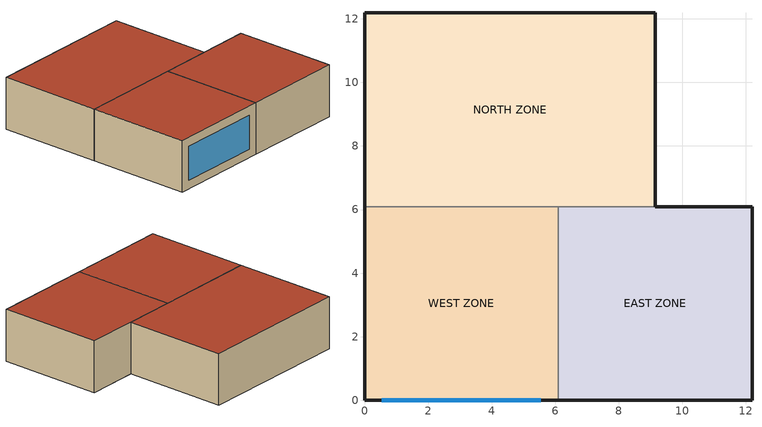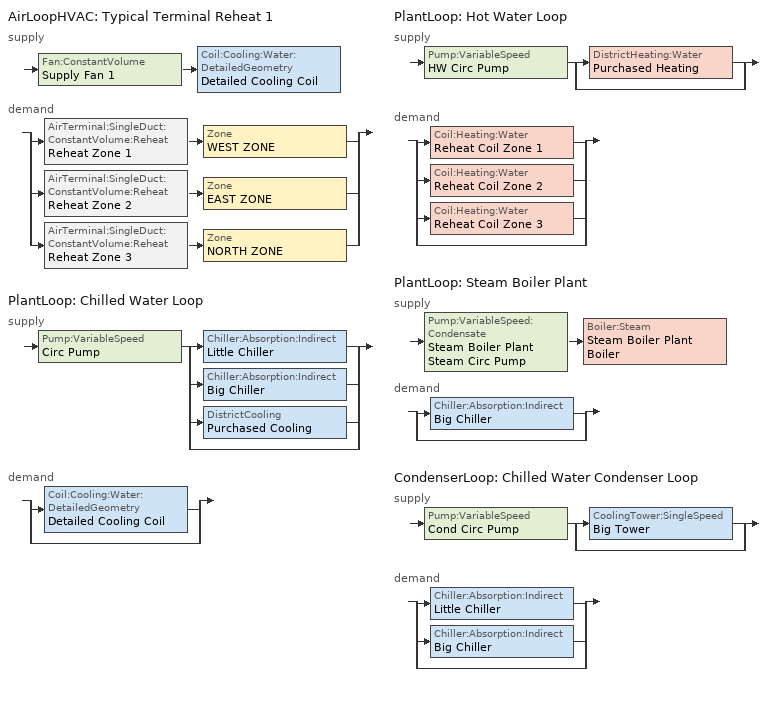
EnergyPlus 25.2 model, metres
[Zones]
WEST ZONE
 floor ground (FLOOR SLAB 8 IN): 0,0 0,6.1 6.1,6.1 6.1,0 z0
 wall outside (EXTWALL80): 0,6.1 0,0 6.1,0 z0:3.05
 wall to NORTH ZONE (PARTITION06): 6.1,6.1 0,6.1 z0:3.05
 wall to EAST ZONE (PARTITION06): 6.1,0 6.1,6.1 z0:3.05
 window (WIN-CON-LIGHT): 0.55,0 5.55,0 z0.5:2.5
 roof outside (ROOF34): 0,6.1 0,0 6.1,0 6.1,6.1 z3.05
EAST ZONE
 floor adiabatic (FLOOR SLAB 8 IN): 6.1,0 6.1,6.1 12.19,6.1 12.19,0 z0
 wall outside (EXTWALL80): 6.1,0 12.19,0 12.19,6.1 9.14,6.1 z0:3.05
 wall to NORTH ZONE (PARTITION06): 9.14,6.1 6.1,6.1 z0:3.05
 roof outside (ROOF34): 6.1,6.1 6.1,0 12.19,0 12.19,6.1 z3.05
NORTH ZONE
 floor adiabatic (FLOOR SLAB 8 IN): 0,6.1 0,12.19 9.14,12.19 9.14,6.1 z0
 wall outside (EXTWALL80): 9.14,6.1 9.14,12.19 0,12.19 0,6.1 z0:3.05
 roof outside (ROOF34): 0,12.19 0,6.1 9.14,6.1 9.14,12.19 z3.05
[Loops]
AirLoopHVAC 'Typical Terminal Reheat 1'
 supply: Fan:ConstantVolume 'Supply Fan 1' > Coil:Cooling:Water:DetailedGeometry 'Detailed Cooling Coil'
 demand: split
  | AirTerminal:SingleDuct:ConstantVolume:Reheat 'Reheat Zone 1' > Zone 'WEST ZONE'
  | AirTerminal:SingleDuct:ConstantVolume:Reheat 'Reheat Zone 2' > Zone 'EAST ZONE'
  | AirTerminal:SingleDuct:ConstantVolume:Reheat 'Reheat Zone 3' > Zone 'NORTH ZONE'
PlantLoop 'Chilled Water Loop'
 supply: Pump:VariableSpeed 'Circ Pump' > split
  | Chiller:Absorption:Indirect 'Little Chiller'
  | Chiller:Absorption:Indirect 'Big Chiller'
  | DistrictCooling 'Purchased Cooling'
  | bypass
 demand: split
  | Coil:Cooling:Water:DetailedGeometry 'Detailed Cooling Coil'
  | bypass
PlantLoop 'Hot Water Loop'
 supply: Pump:VariableSpeed 'HW Circ Pump' > split
  | DistrictHeating:Water 'Purchased Heating'
  | bypass
 demand: split
  | Coil:Heating:Water 'Reheat Coil Zone 1'
  | Coil:Heating:Water 'Reheat Coil Zone 2'
  | Coil:Heating:Water 'Reheat Coil Zone 3'
  | bypass
PlantLoop 'Steam Boiler Plant'
 supply: Pump:VariableSpeed:Condensate 'Steam Boiler Plant Steam Circ Pump' > Boiler:Steam 'Steam Boiler Plant Boiler'
 demand: split
  | Chiller:Absorption:Indirect 'Big Chiller'
  | bypass
CondenserLoop 'Chilled Water Condenser Loop'
 supply: Pump:VariableSpeed 'Cond Circ Pump' > split
  | CoolingTower:SingleSpeed 'Big Tower'
  | bypass
 demand: split
  | Chiller:Absorption:Indirect 'Little Chiller'
  | Chiller:Absorption:Indirect 'Big Chiller'
  | bypass
[Building]
NONE: Loads convergence tolerance value=0.04; Maximum number of warmup days=25; Minimum number of warmup days=6; North axis=0; Solar distribution=FullInteriorAndExterior; Temperature convergence tolerance value=0.4; Terrain=Suburbs
[Site:GroundTemperature:BuildingSurface]
21, 21.5, 22, 22.2, 22.2, 22.2, 22.2, 22.2, 22.2, 22, 21.5, 21
[Site:Location]
Miami Intl Ap FL USA WMO=722020: Elevation=11; Latitude=25.82; Longitude=-80.3; Time zone=-5
[SizingPeriod:DesignDay] Barometric pressure=101217; Day of month=21; Daylight saving time indicator=No; Humidity condition type=WetBulb; Rain indicator=No; Snow indicator=No; Solar model indicator=ASHRAEClearSky
Name | Daily dry bulb temperature range | Day type | Maximum dry bulb temperature | Month | Sky clearness | Wetbulb or dewpoint at maximum dry bulb | Wind direction | Wind speed
Miami Intl Ap Ann Clg .4% Condns DB=>MWB | 6.7 | SummerDesignDay | 33.2 | 7 | 1 | 25.3 | 140 | 4.5
Miami Intl Ap Ann Htg 99.6% Condns DB | 0 | WinterDesignDay | 8.7 | 1 | 0 | 8.7 | 340 | 3.8
[Construction]
EXTWALL80: A1 - 1 IN STUCCO, C4 - 4 IN COMMON BRICK, E1 - 3 / 4 IN PLASTER OR GYP BOARD
FLOOR SLAB 8 IN: C10 - 8 IN HW CONCRETE
PARTITION06: E1 - 3 / 4 IN PLASTER OR GYP BOARD, C6 - 8 IN CLAY TILE, E1 - 3 / 4 IN PLASTER OR GYP BOARD
ROOF34: E2 - 1 / 2 IN SLAG OR STONE, E3 - 3 / 8 IN FELT AND MEMBRANE, B5 - 1 IN DENSE INSULATION, C12 - 2 IN HW CONCRETE
WIN-CON-LIGHT: WIN-LAY-GLASS-LIGHT
[Material] Thermal absorptance=0.9
Name | Conductivity | Density | Roughness | Solar absorptance | Specific heat | Thickness | Visible absorptance
A1 - 1 IN STUCCO | 0.691831 | 1858.142 | Smooth | 0.92 | 836.8 | 0.0253898 | 0.92
B5 - 1 IN DENSE INSULATION | 0.0432394 | 91.30524 | VeryRough | 0.5 | 836.8 | 0.0253898 | 0.5
C4 - 4 IN COMMON BRICK | 0.726422 | 1922.216 | Rough | 0.76 | 836.8 | 0.101498 | 0.76
C6 - 8 IN CLAY TILE | 0.570761 | 1121.292 | Smooth | 0.82 | 836.8 | 0.203302 | 0.82
C10 - 8 IN HW CONCRETE | 1.729577 | 2242.585 | MediumRough | 0.65 | 836.8 | 0.203302 | 0.65
C12 - 2 IN HW CONCRETE | 1.729577 | 2242.585 | MediumRough | 0.65 | 836.8 | 0.0509016 | 0.65
E1 - 3 / 4 IN PLASTER OR GYP BOARD | 0.726422 | 1601.846 | Smooth | 0.92 | 836.8 | 0.01905 | 0.92
E2 - 1 / 2 IN SLAG OR STONE | 1.435549 | 881.0155 | Rough | 0.55 | 1673.6 | 0.0127102 | 0.55
E3 - 3 / 8 IN FELT AND MEMBRANE | 0.190253 | 1121.292 | Rough | 0.75 | 1673.6 | 0.00954024 | 0.75
[WindowMaterial:Glazing]
WIN-LAY-GLASS-LIGHT: Back side infrared hemispherical emissivity=0.84; Back side solar reflectance at normal incidence=0.031; Back side visible reflectance at normal incidence=0.05; Conductivity=0.9; Front side infrared hemispherical emissivity=0.84; Front side solar reflectance at normal incidence=0.031; Front side visible reflectance at normal incidence=0.05; Infrared transmittance at normal incidence=0; Optical data type=SpectralAverage; Solar transmittance at normal incidence=0.9; Thickness=0.003; Visible transmittance at normal incidence=0.9
[AirLoopHVAC]
Typical Terminal Reheat 1: Design supply air flow rate=1.3
[AirTerminal:SingleDuct:ConstantVolume:Reheat] Availability schedule=FanAndCoilAvailSched; Convergence tolerance=0.001; Minimum hot water or steam flow rate=0
Name | Maximum air flow rate | Maximum hot water or steam flow rate | Reheat coil
Reheat Zone 1 | 0.47 | 0.0013 | Reheat Coil Zone 1
Reheat Zone 2 | 0.36 | 0.0012 | Reheat Coil Zone 2
Reheat Zone 3 | 0.47 | 0.0013 | Reheat Coil Zone 3
[AvailabilityManager:Scheduled]
Reheat System 1 Avail: Schedule=FanAndCoilAvailSched
[Boiler:Steam]
Steam Boiler Plant Boiler: Design outlet steam temperature=115; Fuel type=NaturalGas; Maximum operating pressure=160000; Maximum part load ratio=1; Minimum part load ratio=1e-05; Nominal capacity=Autosize; Optimum part load ratio=0.2; Theoretical efficiency=0.8; Coefficient 1 of fuel use function of part load ratio curve=0.8; Coefficient 2 of fuel use function of part load ratio curve=0.1; Coefficient 3 of fuel use function of part load ratio curve=0.1
[Chiller:Absorption:Indirect] Chilled water outlet temperature lower limit=5; Condenser inlet temperature lower limit=10; Design chilled water flow rate=0.0011; Design condenser inlet temperature=35; Design condenser water flow rate=0.0011; Generator heat input function of part load ratio curve=SteamUseFPLR; Maximum part load ratio=1; Minimum part load ratio=0.15; Nominal capacity=10000; Nominal pumping power=150; Optimum part load ratio=0.65
Name | Capacity correction function of chilled water temperature curve | Capacity correction function of condenser temperature curve | Chiller flow mode | Degree of subcooling in steam condensate loop | Degree of subcooling in steam generator | Design generator fluid flow rate | Generator heat input correction function of chilled water temperature curve | Generator heat input correction function of condenser temperature curve | Generator heat source type | Pump electric input function of part load ratio curve | Temperature lower limit generator inlet
Big Chiller | CAPfEVAP | CAPfCOND | LeavingSetpointModulated | 12 | 2 | Autosize | SteamFEvapTemp | SteamFCondTemp | Steam | PumpUseFPLR | 30
Little Chiller |  |  | NotModulated
[Coil:Cooling:Water:DetailedGeometry]
Detailed Cooling Coil: Availability schedule=CoolingCoilAvailSched; Coil depth=0.165098; Fin diameter=0.435072; Fin spacing=0.00181429; Fin surface area=101.716; Fin thermal conductivity=203.883; Fin thickness=0.00149998; Maximum water flow rate=0.0011; Minimum airflow area=0.810606; Number of tube rows=6; Number of tubes per row=16; Total tube inside area=6.20007; Tube depth spacing=0.0258998; Tube inside diameter=0.01445; Tube outside diameter=0.0158798; Tube outside surface area=6.23816; Tube thermal conductivity=385.765
[Coil:Heating:Water] Availability schedule=FanAndCoilAvailSched; Performance input method=UFactorTimesAreaAndDesignWaterFlowRate; Rated capacity=Autosize; Rated inlet air temperature=16.6; Rated inlet water temperature=82.2; Rated outlet air temperature=32.2; Rated outlet water temperature=71.1; U factor times area value=400
Name | Maximum water flow rate
Reheat Coil Zone 1 | 0.0013
Reheat Coil Zone 2 | 0.0012
Reheat Coil Zone 3 | 0.0018
[CondenserEquipmentList]
All Towers: Big Tower, CoolingTower:SingleSpeed
[CondenserEquipmentOperationSchemes]
Tower Loop Operation: Control scheme 1=Year Round Tower Operation; Control scheme 1 schedule=ON
[CondenserLoop]
Chilled Water Condenser Loop: Condenser equipment operation scheme=Tower Loop Operation; Condenser loop volume=Autocalculate; Fluid type=Water; Load distribution scheme=SequentialLoad; Maximum loop flow rate=0.0022; Maximum loop temperature=80; Minimum loop flow rate=0; Minimum loop temperature=10
[Controller:WaterCoil]
Main Cooling Coil Controller: Action=Reverse; Actuator variable=Flow; Control variable=Temperature; Controller convergence tolerance=0.1; Maximum actuated flow=0.0011; Minimum actuated flow=0
[CoolingTower:SingleSpeed]
Big Tower: Design air flow rate=16; Design fan power=1000; Design u factor times area value=1750; Design water flow rate=0.0022; Free convection regime air flow rate=0; Free convection regime u factor times area value=0; Performance input method=UFactorTimesAreaAndDesignWaterFlowRate
[DistrictCooling]
Purchased Cooling: Nominal capacity=680000
[DistrictHeating:Water]
Purchased Heating: Nominal capacity=1000000
[ElectricEquipment] Design level calculation method=EquipmentLevel; Fraction latent=0; Fraction lost=0; Fraction radiant=0.3; Schedule=INTERMITTENT
Name | Design level | Zone or zonelist or space or spacelist
EAST ZONE ElecEq 1 | 1464.375 | EAST ZONE
NORTH ZONE ElecEq 1 | 2928.751 | NORTH ZONE
WEST ZONE ElecEq 1 | 2928.751 | WEST ZONE
[Fan:ConstantVolume]
Supply Fan 1: Availability schedule=FanAndCoilAvailSched; Fan total efficiency=0.7; Maximum flow rate=1.3; Motor efficiency=0.9; Motor in airstream fraction=1; Pressure rise=600
[Lights] Design level calculation method=LightingLevel; End use subcategory=GeneralLights; Fraction radiant=0.2; Fraction replaceable=0; Fraction visible=0.2; Return air fraction=0; Schedule=OFFICE LIGHTING
Name | Lighting level | Zone or zonelist or space or spacelist
EAST ZONE Lights 1 | 1464.375 | EAST ZONE
NORTH ZONE Lights 1 | 878.6252 | NORTH ZONE
[People] Activity level schedule=Activity Sch; Air velocity schedule=Air Velo Sch; Carbon dioxide generation rate=3.82e-08; Clothing insulation calculation method=ClothingInsulationSchedule; Clothing insulation schedule=Clothing Sch; Fraction radiant=0.3; Mean radiant temperature calculation type=EnclosureAveraged; Number of people calculation method=People; Number of people schedule=OFFICE OCCUPANCY; Thermal comfort model 1 type=Fanger; Work efficiency schedule=Work Eff Sch
Name | Number of people | Zone or zonelist or space or spacelist
EAST ZONE | 3 | EAST ZONE
NORTH ZONE | 4 | NORTH ZONE
WEST ZONE | 3 | WEST ZONE
[PlantEquipmentList]
Chiller 1: Big Chiller, Chiller:Absorption:Indirect
Chiller 2: Little Chiller, Chiller:Absorption:Indirect, Big Chiller, Chiller:Absorption:Indirect
Purchased Only: Purchased Cooling, DistrictCooling
Steam Boiler Plant heating plant: Steam Boiler Plant Boiler, Boiler:Steam
heating plant: Purchased Heating, DistrictHeating:Water
[PlantEquipmentOperation:CoolingLoad] Load range 1 lower limit=0
Name | Load range 1 upper limit | Range 1 equipment list
Off Peak Operation | 20000 | Chiller 1
Peak Operation | 210000 | Chiller 2
Year Round Tower Operation | 90000000 | All Towers
[PlantEquipmentOperation:HeatingLoad] Load range 1 lower limit=0
Name | Load range 1 upper limit | Range 1 equipment list
Purchased Only | 1000000 | heating plant
Steam Boiler Plant Heat Supply | 1e+15 | Steam Boiler Plant heating plant
[PlantEquipmentOperationSchemes]
Name | Control scheme 1 | Control scheme 1 schedule | Control scheme 2 | Control scheme 2 schedule
CW Loop Operation | Peak Operation | On Peak | Peak Operation | Off Peak
Hot Loop Operation | Purchased Only | ON
Steam Boiler Plant Operation | Steam Boiler Plant Heat Supply | PlantOnSched
[PlantLoop] Load distribution scheme=Optimal; Minimum loop flow rate=0; Plant loop volume=Autocalculate
Name | Fluid type | Maximum loop flow rate | Maximum loop temperature | Minimum loop temperature | Plant equipment operation scheme
Chilled Water Loop | Water | 0.0011 | 98 | 1 | CW Loop Operation
Hot Water Loop | Water | 0.0043 | 100 | 10 | Hot Loop Operation
Steam Boiler Plant | Steam | 4 | 110 | 10 | Steam Boiler Plant Operation
[Pump:VariableSpeed] Design minimum flow rate=0; Design pump head=300000; Fraction of motor inefficiencies to fluid stream=0; Motor efficiency=0.87; Pump control type=Intermittent; Coefficient 1 of the part load performance curve=1; Coefficient 2 of the part load performance curve=0; Coefficient 3 of the part load performance curve=0; Coefficient 4 of the part load performance curve=0
Name | Design maximum flow rate | Design power consumption
Circ Pump | 0.0011 | 500
Cond Circ Pump | 0.0022 | 800
HW Circ Pump | 0.0043 | 2000
[Pump:VariableSpeed:Condensate]
Steam Boiler Plant Steam Circ Pump: Design power consumption=550; Design pump head=179352; Design steam volume flow rate=4; Fraction of motor inefficiencies to fluid stream=0; Motor efficiency=0.9; Coefficient 1 of the part load performance curve=0; Coefficient 2 of the part load performance curve=1; Coefficient 3 of the part load performance curve=0; Coefficient 4 of the part load performance curve=0
[SetpointManager:FollowOutdoorAirTemperature]
MyCondenserControl: Control variable=Temperature; Maximum setpoint temperature=80; Minimum setpoint temperature=10; Offset temperature difference=0; Reference temperature type=OutdoorAirWetBulb; Setpoint node or nodelist=Condenser Supply Outlet Node
[SetpointManager:Scheduled] Control variable=Temperature
Name | Schedule | Setpoint node or nodelist
Big Chiller Setpoint Manager | CW Loop Temp Schedule | Big Chiller Outlet Node
Chilled Water Loop Setpoint Manager | CW Loop Temp Schedule | Chilled Water Loop Setpoint Node List
Hot Water Loop Setpoint Manager | HW Loop Temp Schedule | Hot Water Loop Setpoint Node List
Steam Boiler Plant Boiler Setpoint Manager | Steam-Loop-Temp-Schedule | Steam Boiler Plant Boiler Outlet Node
Steam Boiler Plant Steam Temp Manager | Steam-Loop-Temp-Schedule | Steam Boiler Plant Steam Supply Outlet Node
Supply Air Temp Manager | Seasonal Reset Supply Air Temp Sch | Supply Air Temp Nodes
[Sizing:Plant]
Steam Boiler Plant: Design loop exit temperature=105; Loop design temperature difference=10; Loop type=Steam
[ThermostatSetpoint:SingleCooling]
Cooling Setpoint with SB: Setpoint temperature schedule=Cooling Setpoints
[ThermostatSetpoint:SingleHeating]
Heating Setpoint with SB: Setpoint temperature schedule=Heating Setpoints
[Zone] Ceiling height=Autocalculate; Multiplier=1; Type=1; Volume=Autocalculate
EAST ZONE; NORTH ZONE; WEST ZONE
[ZoneControl:Thermostat] Control 1=Heating Setpoint with SB; Control 2=Cooling Setpoint with SB; Control type schedule=Zone Control Type Sched
Name | Zone or zonelist
Zone 1 Thermostat | WEST ZONE
Zone 2 Thermostat | EAST ZONE
Zone 3 Thermostat | NORTH ZONE
[Zone equipment]
WEST ZONE: Reheat Zone 1
EAST ZONE: Reheat Zone 2
NORTH ZONE: Reheat Zone 3
[Curve:Cubic]
Name | Maximum value of x | Minimum value of x | Coefficient1 constant | Coefficient2 x | Coefficient3 x 2 | Coefficient4 x 3 | Input unit type for x | Output unit type
CAPfCOND | 25 | 7 | 0.245507 | 0.023614 | 2.78e-05 | 1.3e-05
CAPfEVAP | 10 | 4 | 0.690571 | 0.065571 | -0.00289 | 0
SteamFCondTemp | 30 | 7 | 0.712019 | -0.00478 | 0.000864 | -1.3e-05 | Temperature | Dimensionless
SteamFEvapTemp | 10 | 4 | 0.995571 | 0.046821 | -0.01099 | 0.000608 | Temperature | Dimensionless
SteamUseFPLR | 1 | 0.15 | 0.18892 | 0.968044 | 1.119202 | -0.5034
[Curve:Quadratic]
PumpUseFPLR: Maximum value of x=1; Minimum value of x=0.15; Coefficient1 constant=1; Coefficient2 x=0; Coefficient3 x 2=0
[Schedule:Compact]
Activity Sch: Through: 12/31, For: AllDays, Until: 24:00, 131.8
Air Velo Sch: Through: 12/31, For: AllDays, Until: 24:00, 0.137
CW Loop Temp Schedule: Through: 12/31, For: AllDays, Until: 24:00, 6.67
Clothing Sch; ON; PlantOnSched: Through: 12/31, For: AllDays, Until: 24:00, 1
Cooling Setpoints: Through: 12/31, For: AllDays, Until:  7:00, 30, Until: 17:00, 24, Until: 24:00, 30
CoolingCoilAvailSched: Through: 1/1, For: AllDays, Until: 24:00, 0, Through: 11/30, For: WeekDays, Until: 7:00, 0, Until: 17:00, 1, Until: 24:00, 0, For: SummerDesignDay, Until: 24:00, 1, For: AllOtherDays, Until: 24:00, 0, Through: 12/31, For: AllDays, Until: 24:00, 0
FanAndCoilAvailSched: Through: 3/31, For: AllDays, Until: 24:00, 1, Through: 9/30, For: WeekDays SummerDesignDay WinterDesignDay, Until: 7:00, 0, Until: 17:00, 1, Until: 24:00, 0, For: AllOtherDays, Until: 24:00, 0, Through: 12/31, For: AllDays, Until: 24:00, 1
HW Loop Temp Schedule: Through: 12/31, For: AllDays, Until: 24:00, 60
Heating Setpoints: Through: 12/31, For: AllDays, Until:  7:00, 15, Until: 17:00, 20, Until: 24:00, 15
INTERMITTENT: Through: 12/31, For: WeekDays SummerDesignDay, Until: 8:00, 0, Until: 18:00, 1, Until: 24:00, 0, For: AllOtherDays, Until: 24:00, 0
OFFICE LIGHTING: Through: 12/31, For: WeekDays SummerDesignDay, Until: 6:00, 0.05, Until: 7:00, 0.2, Until: 17:00, 1, Until: 18:00, 0.5, Until: 24:00, 0.05, For: AllOtherDays, Until: 24:00, 0.05
OFFICE OCCUPANCY: Through: 12/31, For: WeekDays SummerDesignDay, Until: 6:00, 0, Until: 7:00, 0.1, Until: 8:00, 0.5, Until: 12:00, 1, Until: 13:00, 0.5, Until: 16:00, 1, Until: 17:00, 0.5, Until: 18:00, 0.1, Until: 24:00, 0, For: AllOtherDays, Until: 24:00, 0
Off Peak: Through: 12/31, For: AllDays, Until: 9:00, 1, Until: 18:00, 0, Until: 24:00, 1
On Peak: Through: 12/31, For: AllDays, Until:  9:00, 0, Until: 18:00, 1, Until: 24:00, 0
Seasonal Reset Supply Air Temp Sch: Through: 3/31, For: AllDays, Until: 24:00, 17, Through: 9/30, For: AllDays, Until: 24:00, 15, Through: 12/31, For: AllDays, Until: 24:00, 16
Steam-Loop-Temp-Schedule: Through: 12/31, For: AllDays, Until: 24:00, 100
Work Eff Sch: Through: 12/31, For: AllDays, Until: 24:00, 0
Zone Control Type Sched: Through: 1/31, For: AllDays, Until: 24:00, 1, Through: 11/30, For: AllDays, Until: 24:00, 2, Through: 12/31, For: AllDays, Until: 24:00, 1
